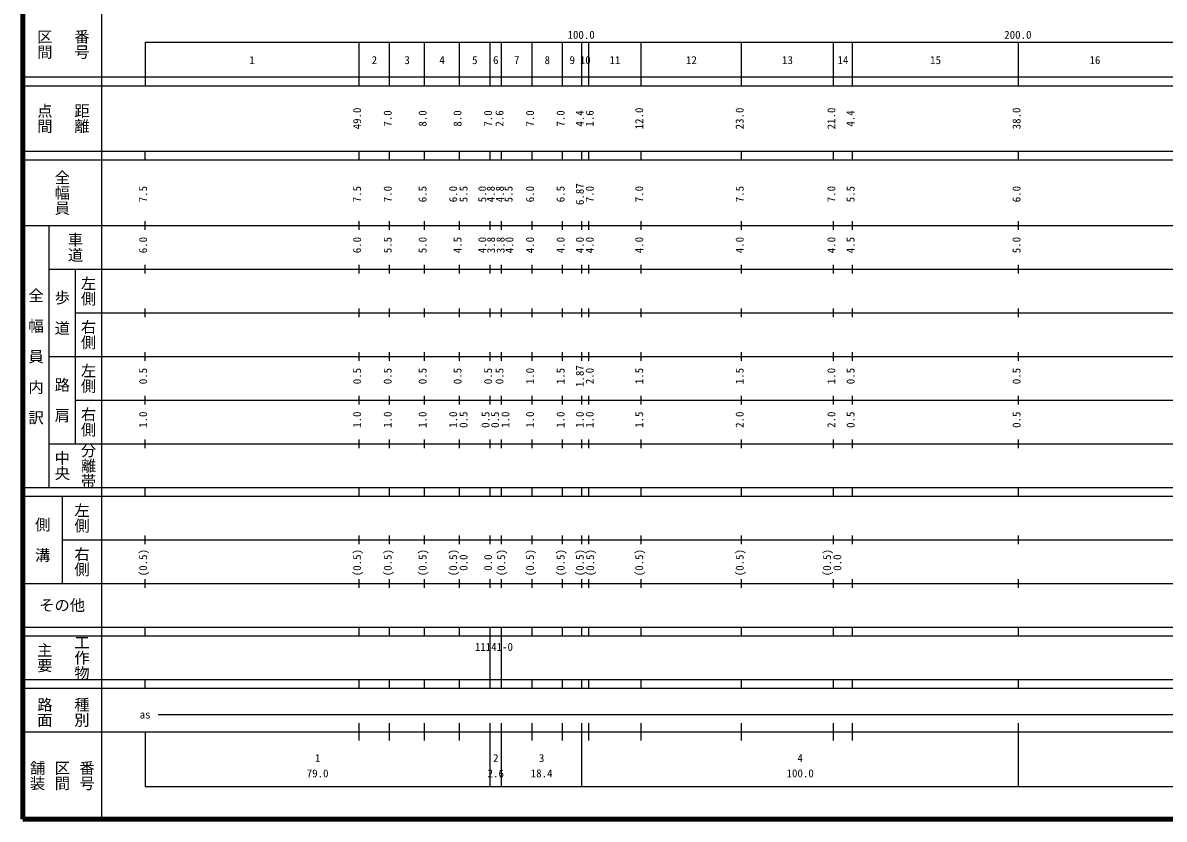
# Model space of a CAD drawing. Units: millimetres on the paper, enlarged 1000 times. Extents: x 40000 to 680000, y 20000 to 380000.
# Drawn here: x 40000 to 301351, y 20000 to 202409 of the extents above; entities that cross this region are included whole.
import ezdxf
from ezdxf.enums import TextEntityAlignment as Align

# ---------------------------------------------------------------- set-up
doc = ezdxf.new("R2010")
doc.units = ezdxf.units.MM
doc.header["$LTSCALE"] = 1000
doc.layers.add('M-TTL', color=2, linetype='Continuous', lineweight=140)
doc.layers.add('M-TTL-BAND', color=7, linetype='Continuous', lineweight=25)
doc.styles.add('@ＭＳ ゴシック', font='')
doc.styles.add('ＭＳ ゴシック', font='')
doc.styles.get('@ＭＳ ゴシック').set_extended_font_data('@MS Gothic')
doc.styles.get('ＭＳ ゴシック').set_extended_font_data('MS Gothic')

msp = doc.modelspace()

# ---------------------------------------------------------------- linework, layer by layer
at = {"layer": 'M-TTL'}
for p, q in [((40000, 380000), (40000, 20000)), ((40000, 20000), (680000, 20000))]:
    msp.add_line(p, q, dxfattribs=at)
at = {"layer": 'M-TTL-BAND'}
for p, q in [((58000, 370000), (58000, 20000)), ((68000, 198000), (579000, 198000)), ((68000, 198000), (68000, 188000)), ((117000, 188000), (117000, 198000)), ((124000, 188000), (124000, 198000)), ((132000, 188000), (132000, 198000)), ((140000, 188000), (140000, 198000)), ((147000, 188000), (147000, 198000)), ((149600, 188000), (149600, 198000)), ((156600, 188000), (156600, 198000)), ((163600, 188000), (163600, 198000)), ((168000, 188000), (168000, 198000)), ((169600, 188000), (169600, 198000)), ((181600, 188000), (181600, 198000)), ((204600, 188000), (204600, 198000)), ((225600, 188000), (225600, 198000)), ((230000, 188000), (230000, 198000)), ((268000, 188000), (268000, 198000)), ((40000, 190000), (579000, 190000)), ((40000, 188000), (579000, 188000)), ((40000, 173000), (579000, 173000)), ((68000, 171000), (68000, 173000)), ((117000, 171000), (117000, 173000)), ((124000, 171000), (124000, 173000)), ((132000, 171000), (132000, 173000)), ((140000, 171000), (140000, 173000)), ((147000, 171000), (147000, 173000)), ((149600, 171000), (149600, 173000)), ((156600, 171000), (156600, 173000)), ((163600, 171000), (163600, 173000)), ((168000, 171000), (168000, 173000)), ((169600, 171000), (169600, 173000)), ((181600, 171000), (181600, 173000)), ((204600, 171000), (204600, 173000)), ((225600, 171000), (225600, 173000)), ((230000, 171000), (230000, 173000)), ((268000, 171000), (268000, 173000)), ((40000, 171000), (579000, 171000)), ((68000, 155000), (68000, 157000)), ((117000, 155000), (117000, 157000)), ((124000, 155000), (124000, 157000)), ((132000, 155000), (132000, 157000)), ((140000, 155000), (140000, 157000)), ((147000, 155000), (147000, 157000)), ((149600, 155000), (149600, 157000)), ((156600, 155000), (156600, 157000)), ((163600, 155000), (163600, 157000)), ((168000, 155000), (168000, 157000)), ((169600, 155000), (169600, 157000)), ((181600, 155000), (181600, 157000)), ((204600, 155000), (204600, 157000)), ((225600, 155000), (225600, 157000)), ((230000, 155000), (230000, 157000)), ((268000, 155000), (268000, 157000)), ((40000, 156000), (579000, 156000)), ((46000, 96000), (46000, 156000)), ((68000, 145000), (68000, 147000)), ((117000, 145000), (117000, 147000)), ((124000, 145000), (124000, 147000)), ((132000, 145000), (132000, 147000)), ((140000, 145000), (140000, 147000)), ((147000, 145000), (147000, 147000)), ((149600, 145000), (149600, 147000)), ((156600, 145000), (156600, 147000)), ((163600, 145000), (163600, 147000)), ((168000, 145000), (168000, 147000)), ((169600, 145000), (169600, 147000)), ((181600, 145000), (181600, 147000)), ((204600, 145000), (204600, 147000)), ((225600, 145000), (225600, 147000)), ((230000, 145000), (230000, 147000)), ((268000, 145000), (268000, 147000)), ((46000, 146000), (579000, 146000)), ((52000, 146000), (52000, 106000)), ((52000, 136000), (579000, 136000)), ((68000, 135000), (68000, 137000)), ((117000, 135000), (117000, 137000)), ((124000, 135000), (124000, 137000)), ((132000, 135000), (132000, 137000)), ((140000, 135000), (140000, 137000)), ((147000, 135000), (147000, 137000)), ((149600, 135000), (149600, 137000)), ((156600, 135000), (156600, 137000)), ((163600, 135000), (163600, 137000)), ((168000, 135000), (168000, 137000)), ((169600, 135000), (169600, 137000)), ((181600, 135000), (181600, 137000)), ((204600, 135000), (204600, 137000)), ((225600, 135000), (225600, 137000)), ((230000, 135000), (230000, 137000)), ((268000, 135000), (268000, 137000)), ((46000, 126000), (579000, 126000)), ((68000, 125000), (68000, 127000)), ((117000, 125000), (117000, 127000)), ((124000, 125000), (124000, 127000)), ((132000, 125000), (132000, 127000)), ((140000, 125000), (140000, 127000)), ((147000, 125000), (147000, 127000)), ((149600, 125000), (149600, 127000)), ((156600, 125000), (156600, 127000)), ((163600, 125000), (163600, 127000)), ((168000, 125000), (168000, 127000)), ((169600, 125000), (169600, 127000)), ((181600, 125000), (181600, 127000)), ((204600, 125000), (204600, 127000)), ((225600, 125000), (225600, 127000)), ((230000, 125000), (230000, 127000)), ((268000, 125000), (268000, 127000)), ((52000, 116000), (579000, 116000)), ((68000, 115000), (68000, 117000)), ((117000, 115000), (117000, 117000)), ((124000, 115000), (124000, 117000)), ((132000, 115000), (132000, 117000)), ((140000, 115000), (140000, 117000)), ((147000, 115000), (147000, 117000)), ((149600, 115000), (149600, 117000)), ((156600, 115000), (156600, 117000)), ((163600, 115000), (163600, 117000)), ((168000, 115000), (168000, 117000)), ((169600, 115000), (169600, 117000)), ((181600, 115000), (181600, 117000)), ((204600, 115000), (204600, 117000)), ((225600, 115000), (225600, 117000)), ((230000, 115000), (230000, 117000)), ((268000, 115000), (268000, 117000)), ((46000, 106000), (579000, 106000)), ((68000, 105000), (68000, 107000)), ((117000, 105000), (117000, 107000)), ((124000, 105000), (124000, 107000)), ((132000, 105000), (132000, 107000)), ((140000, 105000), (140000, 107000)), ((147000, 105000), (147000, 107000)), ((149600, 105000), (149600, 107000)), ((156600, 105000), (156600, 107000)), ((163600, 105000), (163600, 107000)), ((168000, 105000), (168000, 107000)), ((169600, 105000), (169600, 107000)), ((181600, 105000), (181600, 107000)), ((204600, 105000), (204600, 107000)), ((225600, 105000), (225600, 107000)), ((230000, 105000), (230000, 107000)), ((268000, 105000), (268000, 107000)), ((40000, 96000), (579000, 96000)), ((68000, 94000), (68000, 96000)), ((117000, 94000), (117000, 96000)), ((124000, 94000), (124000, 96000)), ((132000, 94000), (132000, 96000)), ((140000, 94000), (140000, 96000)), ((147000, 94000), (147000, 96000)), ((149600, 94000), (149600, 96000)), ((156600, 94000), (156600, 96000)), ((163600, 94000), (163600, 96000)), ((168000, 94000), (168000, 96000)), ((169600, 94000), (169600, 96000)), ((181600, 94000), (181600, 96000)), ((204600, 94000), (204600, 96000)), ((225600, 94000), (225600, 96000)), ((230000, 94000), (230000, 96000)), ((268000, 94000), (268000, 96000)), ((40000, 94000), (579000, 94000)), ((49000, 94000), (49000, 74000)), ((49000, 84000), (579000, 84000)), ((68000, 83000), (68000, 85000)), ((117000, 83000), (117000, 85000)), ((124000, 83000), (124000, 85000)), ((132000, 83000), (132000, 85000)), ((140000, 83000), (140000, 85000)), ((147000, 83000), (147000, 85000)), ((149600, 83000), (149600, 85000)), ((156600, 83000), (156600, 85000)), ((163600, 83000), (163600, 85000)), ((168000, 83000), (168000, 85000)), ((169600, 83000), (169600, 85000)), ((181600, 83000), (181600, 85000)), ((204600, 83000), (204600, 85000)), ((225600, 83000), (225600, 85000)), ((230000, 83000), (230000, 85000)), ((268000, 83000), (268000, 85000)), ((40000, 74000), (579000, 74000)), ((68000, 73000), (68000, 75000)), ((117000, 73000), (117000, 75000)), ((124000, 73000), (124000, 75000)), ((132000, 73000), (132000, 75000)), ((140000, 73000), (140000, 75000)), ((147000, 73000), (147000, 75000)), ((149600, 73000), (149600, 75000)), ((156600, 73000), (156600, 75000)), ((163600, 73000), (163600, 75000)), ((168000, 73000), (168000, 75000)), ((169600, 73000), (169600, 75000)), ((181600, 73000), (181600, 75000)), ((204600, 73000), (204600, 75000)), ((225600, 73000), (225600, 75000)), ((230000, 73000), (230000, 75000)), ((268000, 73000), (268000, 75000)), ((40000, 64000), (579000, 64000)), ((68000, 62000), (68000, 64000)), ((117000, 62000), (117000, 64000)), ((124000, 62000), (124000, 64000)), ((132000, 62000), (132000, 64000)), ((140000, 62000), (140000, 64000)), ((147000, 62000), (147000, 64000)), ((149600, 62000), (149600, 64000)), ((156600, 62000), (156600, 64000)), ((163600, 62000), (163600, 64000)), ((168000, 62000), (168000, 64000)), ((169600, 62000), (169600, 64000)), ((181600, 62000), (181600, 64000)), ((204600, 62000), (204600, 64000)), ((225600, 62000), (225600, 64000)), ((230000, 62000), (230000, 64000)), ((268000, 62000), (268000, 64000)), ((40000, 62000), (579000, 62000)), ((147000, 52000), (147000, 62000)), ((149600, 52000), (149600, 62000)), ((40000, 52000), (579000, 52000)), ((40000, 50000), (579000, 50000)), ((68000, 50000), (68000, 52000)), ((117000, 50000), (117000, 52000)), ((124000, 50000), (124000, 52000)), ((132000, 50000), (132000, 52000)), ((140000, 50000), (140000, 52000)), ((147000, 50000), (147000, 52000)), ((149600, 50000), (149600, 52000)), ((156600, 50000), (156600, 52000)), ((163600, 50000), (163600, 52000)), ((168000, 50000), (168000, 52000)), ((169600, 50000), (169600, 52000)), ((181600, 50000), (181600, 52000)), ((204600, 50000), (204600, 52000)), ((225600, 50000), (225600, 52000)), ((230000, 50000), (230000, 52000)), ((268000, 50000), (268000, 52000)), ((71000, 44000), (565000, 44000)), ((117000, 38000), (117000, 42000)), ((124000, 38000), (124000, 42000)), ((132000, 38000), (132000, 42000)), ((140000, 38000), (140000, 42000)), ((147000, 27500), (147000, 42000)), ((149600, 27500), (149600, 42000)), ((156600, 38000), (156600, 42000)), ((163600, 38000), (163600, 42000)), ((168000, 27500), (168000, 42000)), ((169600, 38000), (169600, 42000)), ((181600, 38000), (181600, 42000)), ((204600, 38000), (204600, 42000)), ((225600, 38000), (225600, 42000)), ((230000, 38000), (230000, 42000)), ((268000, 27500), (268000, 42000)), ((40000, 40000), (579000, 40000)), ((68000, 40000), (68000, 27500)), ((68000, 27500), (579000, 27500))]:
    msp.add_line(p, q, dxfattribs=at)

# ---------------------------------------------------------------- texts
at = {"layer": 'M-TTL-BAND', "style": '@ＭＳ ゴシック'}
for s, p in [('区間', (45000, 197500)), ('番号', (53500, 197500)), ('点間', (45000, 180500)), ('距離', (53500, 180500)), ('全幅員', (49000, 163500)), ('車道', (52000, 151000)), ('左側', (55000, 141000)), ('全\u3000幅\u3000員\u3000内\u3000訳', (43000, 126000)), ('歩\u3000道', (49000, 136000)), ('右側', (55000, 131000)), ('左側', (55000, 121000)), ('路\u3000肩', (49000, 116000)), ('右側', (55000, 111000)), ('分離帯', (55000, 101000)), ('中央', (49000, 101000)), ('左側', (53500, 89000)), ('側\u3000溝', (44500, 84000)), ('右側', (53500, 79000)), ('主要', (45000, 57000)), ('工作物', (53500, 57000)), ('路面', (45000, 44500)), ('種別', (53500, 44500)), ('舗装', (43333, 30000)), ('区間', (49000, 30000)), ('番号', (54667, 30000))]:
    msp.add_text(s, height=2566, rotation=270, dxfattribs=at).set_placement(p, align=Align.MIDDLE_CENTER)
at = {"layer": 'M-TTL-BAND', "style": 'ＭＳ ゴシック'}
for s, p in [('100.0', (167844, 198195)), ('200.0', (267844, 198195)), ('1', (92500, 192405)), ('2', (120500, 192405)), ('3', (128000, 192405)), ('4', (136000, 192405)), ('5', (143500, 192405)), ('6', (148300, 192405)), ('7', (153100, 192405)), ('8', (160100, 192405)), ('9', (165800, 192405)), ('10', (168800, 192405)), ('11', (175600, 192405)), ('12', (193100, 192405)), ('13', (215100, 192405)), ('14', (227800, 192405)), ('15', (249000, 192405)), ('16', (285500, 192405)), ('as', (68000, 42500)), ('1', (107500, 32523)), ('2', (148300, 32523)), ('3', (158800, 32523)), ('4', (218000, 32523)), ('79.0', (107500, 29033)), ('2.6', (148300, 29033)), ('18.4', (158800, 29033)), ('100.0', (218000, 29033))]:
    msp.add_text(s, height=1833, dxfattribs=at).set_placement(p, align=Align.BOTTOM_CENTER)
for s, p in [('49.0', (118000, 180500)), ('7.0', (125000, 180500)), ('8.0', (133000, 180500)), ('8.0', (141000, 180500)), ('7.0', (148000, 180500)), ('2.6', (150600, 180500)), ('7.0', (157600, 180500)), ('7.0', (164600, 180500)), ('4.4', (169000, 180500)), ('1.6', (171262, 180500)), ('12.0', (182600, 180500)), ('23.0', (205600, 180500)), ('21.0', (226600, 180500)), ('4.4', (231000, 180500)), ('38.0', (269000, 180500)), ('7.5', (69000, 163174)), ('7.5', (118000, 163174)), ('7.0', (125000, 163174)), ('6.5', (133000, 163174)), ('6.0', (140000, 163174)), ('5.5', (142370, 163174)), ('5.0', (146667, 163174)), ('4.8', (148620, 163174)), ('4.8', (150699, 163174)), ('5.5', (152683, 163174)), ('6.0', (157600, 163174)), ('6.5', (164600, 163174)), ('6.87', (169000, 163174)), ('7.0', (171262, 163174)), ('7.0', (182600, 163174)), ('7.5', (205600, 163174)), ('7.0', (226600, 163174)), ('5.5', (231000, 163174)), ('6.0', (269000, 163174)), ('6.0', (69000, 151500)), ('6.0', (118000, 151500)), ('5.5', (125000, 151500)), ('5.0', (133000, 151500)), ('4.5', (141000, 151500)), ('4.0', (146658, 151500)), ('3.8', (148685, 151500)), ('3.8', (150857, 151500)), ('4.0', (152869, 151500)), ('4.0', (157600, 151500)), ('4.0', (164600, 151500)), ('4.0', (169000, 151500)), ('4.0', (171262, 151500)), ('4.0', (182600, 151500)), ('4.0', (205600, 151500)), ('4.0', (226600, 151500)), ('4.5', (231000, 151500)), ('5.0', (269000, 151500)), ('0.5', (69000, 121500)), ('0.5', (118000, 121500)), ('0.5', (125000, 121500)), ('0.5', (133000, 121500)), ('0.5', (141000, 121500)), ('0.5', (148000, 121500)), ('0.5', (150600, 121500)), ('1.0', (157600, 121500)), ('1.5', (164600, 121500)), ('1.87', (169000, 121500)), ('2.0', (171262, 121500)), ('1.5', (182600, 121500)), ('1.5', (205600, 121500)), ('1.0', (226600, 121500)), ('0.5', (231000, 121500)), ('0.5', (269000, 121500)), ('1.0', (69000, 111500)), ('1.0', (118000, 111500)), ('1.0', (125000, 111500)), ('1.0', (133000, 111500)), ('1.0', (140000, 111500)), ('0.5', (142370, 111500)), ('0.5', (147400, 111500)), ('0.5', (149600, 111500)), ('1.0', (151970, 111500)), ('1.0', (157600, 111500)), ('1.0', (164600, 111500)), ('1.0', (169000, 111500)), ('1.0', (171262, 111500)), ('1.5', (182600, 111500)), ('2.0', (205600, 111500)), ('2.0', (226600, 111500)), ('0.5', (231000, 111500)), ('0.5', (269000, 111500)), ('(0.5)', (69000, 78764)), ('(0.5)', (118000, 78764)), ('(0.5)', (125000, 78764)), ('(0.5)', (133000, 78764)), ('(0.5)', (140000, 78764)), ('(0.5)', (151007, 78764)), ('(0.5)', (157600, 78764)), ('(0.5)', (164600, 78764)), ('(0.5)', (169000, 78764)), ('(0.5)', (171371, 78764)), ('(0.5)', (182600, 78764)), ('(0.5)', (205600, 78764)), ('(0.5)', (225600, 78764)), ('0.0', (142370, 78764)), ('0.0', (148000, 78764)), ('0.0', (227970, 78764))]:
    msp.add_text(s, height=1833, rotation=90, dxfattribs=at).set_placement(p, align=Align.BOTTOM_CENTER)
msp.add_text('その他', height=2566, dxfattribs=at).set_placement((49000, 69000), align=Align.MIDDLE_CENTER)
msp.add_text('11141-0', height=1833, dxfattribs=at).set_placement((143506, 57995), align=Align.BOTTOM_LEFT)

doc.saveas('drawing.dxf')
